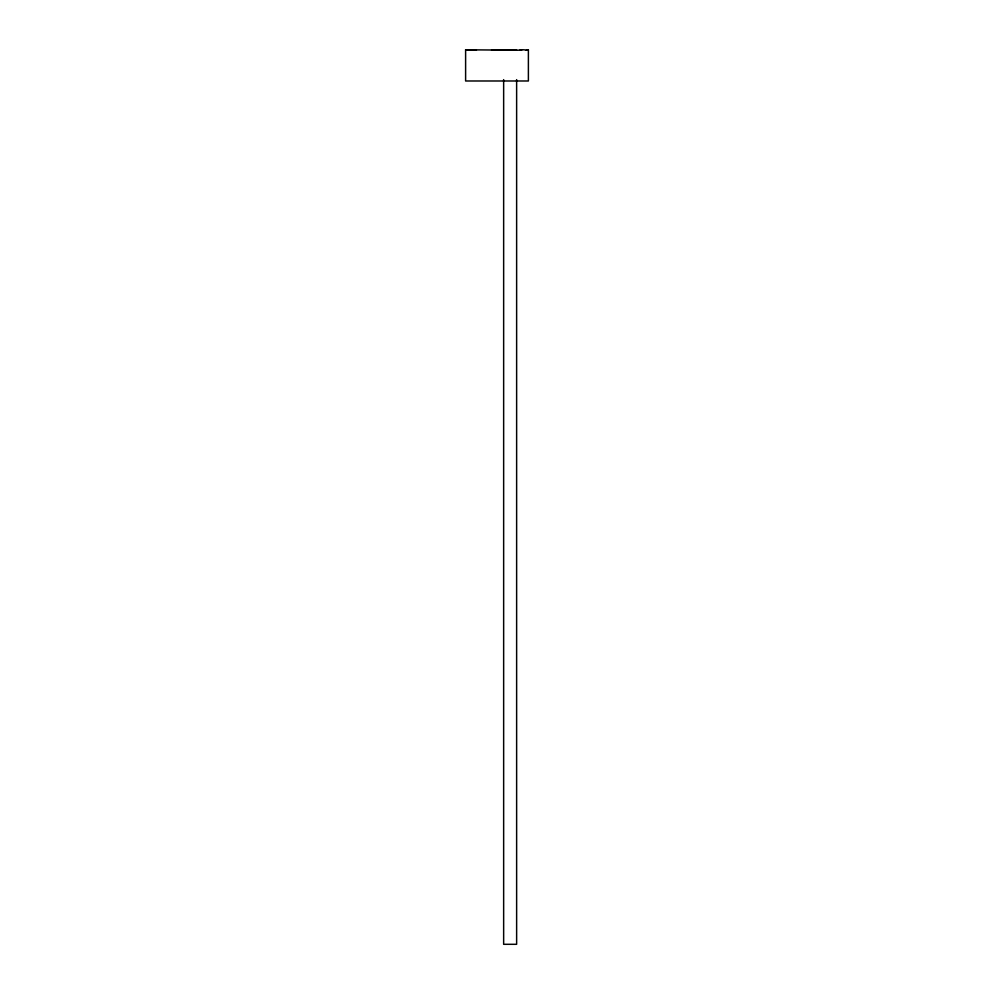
<?xml version="1.0" encoding="UTF-8"?>
<svg xmlns="http://www.w3.org/2000/svg" width="994" height="994" viewBox="0 0 994 994"><rect width="100%" height="100%" fill="white"/><g stroke="black" fill="none" stroke-linecap="round" stroke-linejoin="round"><path stroke-width="1.49" d="M503.647 79.619L503.647 944.3L516.631 944.3L516.631 79.619M465.614 49.799L519.725 50.209A12.027 12.027 0 0 1 526.224 50.209L528.386 49.812L528.386 80.986L465.614 80.986L465.614 49.725M526.224 50.209L528.386 49.787M519.725 50.209L521.9 49.837M465.614 49.936L476.437 50.272M491.583 50.135L516.631 50.135M491.583 49.998L493.757 50.209M498.081 50.209A20.862 20.862 0 0 1 504.579 50.209M508.903 50.209A19.47 19.47 0 0 1 515.401 50.209"/></g></svg>
